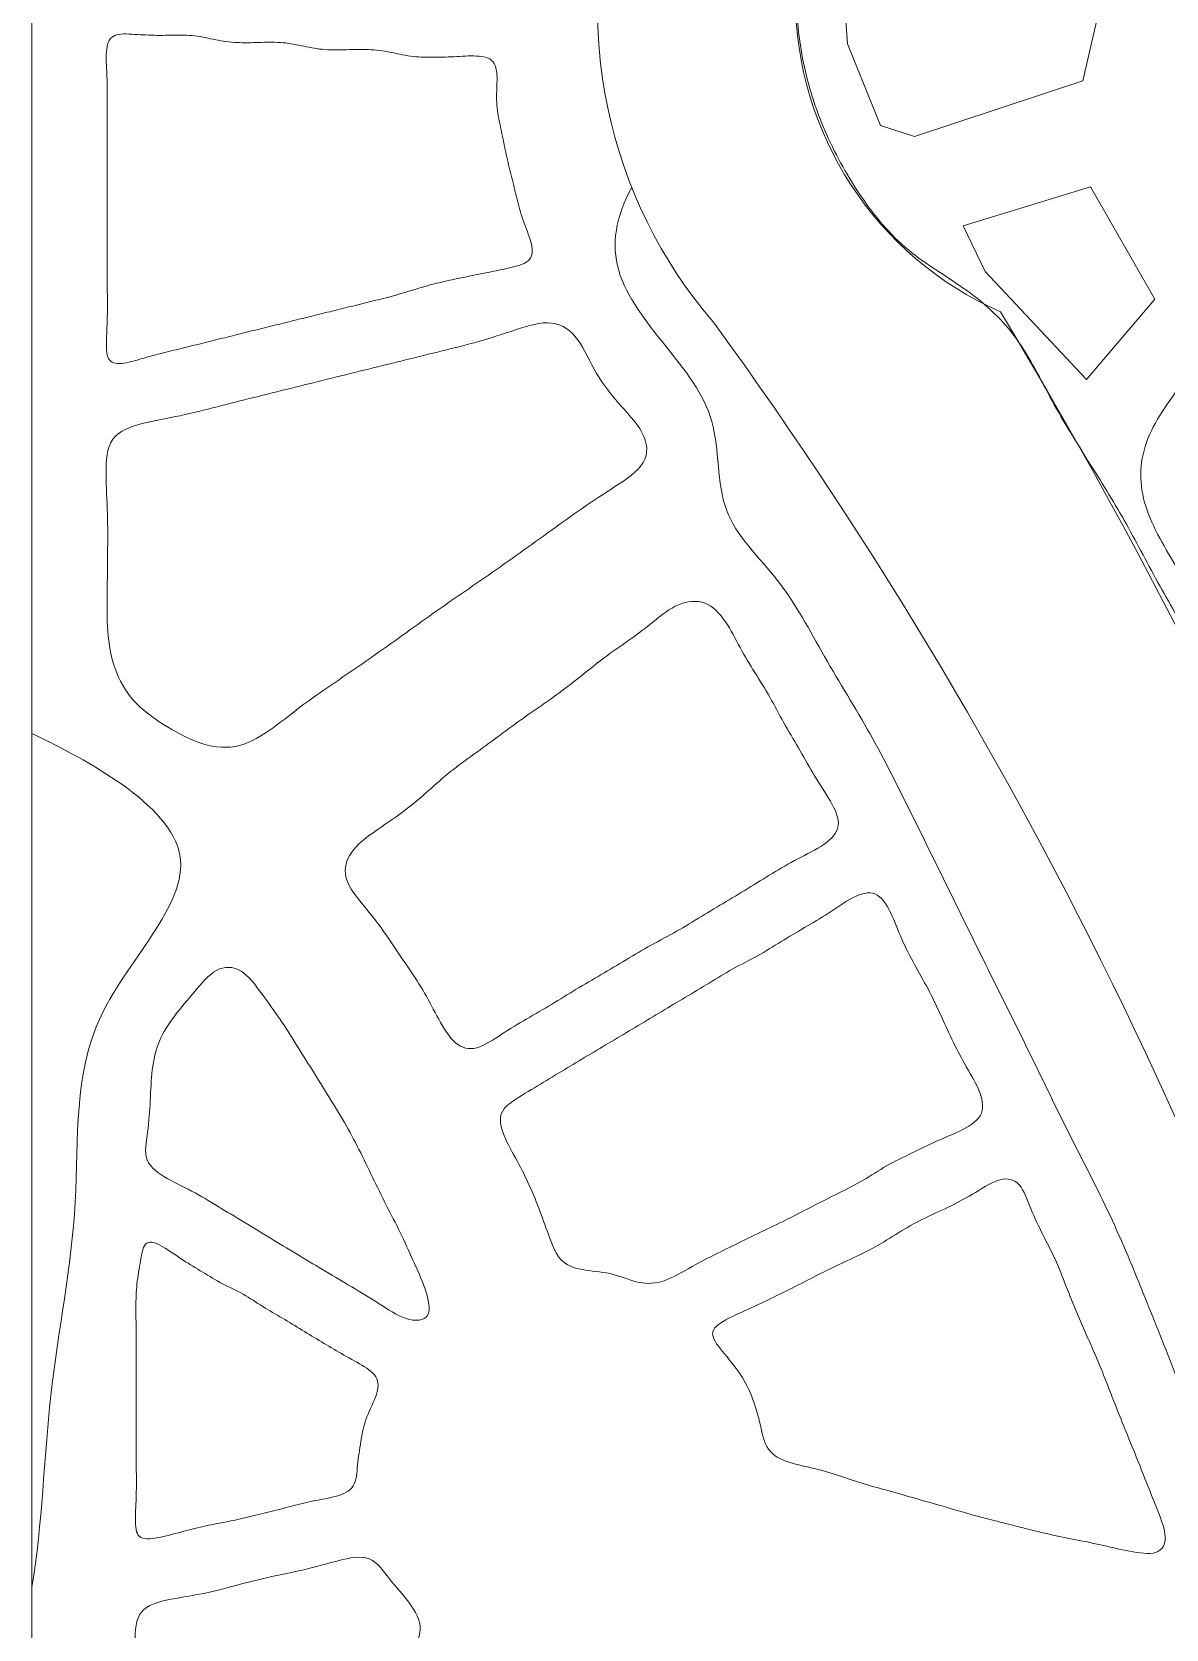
# Model space of a CAD drawing. Header units: inches. Extents: x 36 to 189, y -75 to 56.
# Drawn here: x 91.25 to 96.73, y -52.4 to -44.68 of the extents above; entities that cross this region are included whole.
import ezdxf

# ---------------------------------------------------------------- set-up
doc = ezdxf.new("R2010")
doc.units = ezdxf.units.IN
for name, color, linetype, lineweight in [('01_ORIGINAL_CAD', 7, 'CONTINUOUS', 20), ('02_APPROVED_PDF_OUTLINES', 7, 'CONTINUOUS', 15), ('04_APPROVED_PERIMETER', 7, 'CONTINUOUS', 15), ('10_EXTENSION_MASSES', 7, 'CONTINUOUS', 15), ('15_NEIGHBOURHOOD_CIRCULATION', 7, 'CONTINUOUS', 13)]:
    doc.layers.add(name, color=color, linetype=linetype, lineweight=lineweight)

# ---------------------------------------------------------------- blocks, each defined once
blk = doc.blocks.new('OPTION_08_GEOMETRIC_SHELL')
at = {"layer": '01_ORIGINAL_CAD'}
blk.add_line((36.2477, 17.9065), (36.2477, 55.9005), dxfattribs=at)
blk.add_lwpolyline([(44.2832, 37.0838, 0.090917), (40.9305, 45.9685, -0.652582), (40.9305, 49.0108, -0.158741), (45.0035, 48.4251, -0.098355), (47.824, 46.2028), (47.7547, 46.078)], format="xyb", dxfattribs=at)
for centre, radius, start, end in [((41.3118, 47.4341), 2.3302, 105.21607, 220.77153), ((22.064, 33.1953), 21.6191, 354.05829, 36.03187)]:
    blk.add_arc(centre, radius, start, end, dxfattribs=at)
at = {"layer": '02_APPROVED_PDF_OUTLINES'}
for points in [[(42.1156, 48.8275), (42.5279, 48.7742), (42.5463, 48.4821), (42.0754, 48.3181), (41.7021, 48.0207), (41.4607, 47.6668), (41.3279, 47.0855), (40.5143, 46.8165), (40.3496, 46.87), (40.1896, 47.2637), (40.1623, 47.6539), (40.5326, 48.3521), (41.3461, 48.7196)], [(41.3642, 46.5724), (41.675, 46.0301), (41.3457, 45.6425), (40.8553, 46.1637), (40.7487, 46.3841)]]:
    blk.add_lwpolyline(points, close=True, dxfattribs=at)
at = {"layer": '04_APPROVED_PERIMETER'}
blk.add_open_spline([(41.877, 49.0605), (41.9913, 49.0699), (42.1062, 49.0711), (42.2212, 49.0716), (42.3363, 49.0721), (42.4515, 49.0719), (42.5664, 49.0681), (42.6814, 49.0644), (42.7961, 49.0569), (42.9102, 49.0444), (43.0244, 49.0319), (43.138, 49.0142), (43.2513, 48.9937), (43.3645, 48.9732), (43.4774, 48.95), (43.589, 48.9226), (43.7006, 48.8951), (43.8108, 48.8635), (43.9194, 48.8261), (44.0279, 48.7887), (44.1347, 48.7456), (44.2421, 48.7043), (44.3496, 48.663), (44.4578, 48.6235), (44.565, 48.5816), (44.6723, 48.5397), (44.7786, 48.4955), (44.8814, 48.446), (44.9841, 48.3965), (45.0832, 48.3418), (45.186, 48.2855), (45.2888, 48.2291), (45.3952, 48.1713), (45.493, 48.1098), (45.5907, 48.0483), (45.6798, 47.9832), (45.7112, 47.8947), (45.7426, 47.8062), (45.7163, 47.6943), (45.6793, 47.5833), (45.6423, 47.4723), (45.5947, 47.3623), (45.5453, 47.2566), (45.496, 47.151), (45.445, 47.0497), (45.3963, 46.9463), (45.3477, 46.843), (45.3014, 46.7375), (45.2586, 46.6306), (45.2159, 46.5237), (45.1768, 46.4154), (45.1402, 46.3063), (45.1036, 46.1973), (45.0694, 46.0877), (45.038, 45.9773), (45.0065, 45.8669), (44.9778, 45.7559), (44.9501, 45.6431), (44.9224, 45.5303), (44.8957, 45.4159), (44.8621, 45.3082), (44.8286, 45.2005), (44.7882, 45.0995), (44.7521, 44.9988), (44.716, 44.8981), (44.6841, 44.7978), (44.6631, 44.6896), (44.6422, 44.5813), (44.6321, 44.4651), (44.6149, 44.3499), (44.5977, 44.2346), (44.5735, 44.1202), (44.5452, 44.0015), (44.5169, 43.8829), (44.4846, 43.7599), (44.4208, 43.7022), (44.357, 43.6444), (44.2617, 43.6518), (44.1626, 43.694), (44.0635, 43.7362), (43.9605, 43.8131), (43.8877, 43.9034), (43.815, 43.9936), (43.7724, 44.0972), (43.7296, 44.203), (43.6868, 44.3088), (43.6437, 44.4169), (43.5987, 44.5233), (43.5537, 44.6298), (43.5069, 44.7346), (43.4599, 44.8384), (43.4129, 44.9421), (43.3659, 45.0448), (43.3233, 45.1564), (43.2806, 45.268), (43.2425, 45.3885), (43.193, 45.4856), (43.1435, 45.5828), (43.0827, 45.6567), (42.9921, 45.6802), (42.9014, 45.7036), (42.781, 45.6766), (42.6624, 45.6805), (42.5438, 45.6844), (42.4271, 45.7192), (42.3211, 45.762), (42.2151, 45.8047), (42.1197, 45.8554), (42.0371, 45.8354), (41.9546, 45.8154), (41.8848, 45.7246), (41.814, 45.6303), (41.7431, 45.536), (41.6711, 45.4382), (41.6353, 45.3372), (41.5994, 45.2361), (41.5996, 45.1318), (41.6319, 45.0289), (41.6642, 44.9261), (41.7286, 44.8247), (41.7859, 44.7241), (41.8432, 44.6235), (41.8934, 44.5238), (41.9521, 44.4221), (42.0108, 44.3205), (42.0779, 44.2168), (42.1253, 44.1128), (42.1727, 44.0088), (42.2003, 43.9045), (42.1768, 43.8863), (42.1534, 43.8681), (42.0788, 43.936), (42.0173, 44.0315), (41.9558, 44.1271), (41.9075, 44.2502), (41.8546, 44.3596), (41.8017, 44.4689), (41.7443, 44.5643), (41.6895, 44.6632), (41.6348, 44.7621), (41.5827, 44.8644), (41.5278, 44.9614), (41.4729, 45.0584), (41.4151, 45.1502), (41.3557, 45.2447), (41.2963, 45.3393), (41.2352, 45.4368), (41.1794, 45.5387), (41.1235, 45.6407), (41.0728, 45.7471), (41.0068, 45.8382), (40.9407, 45.9293), (40.8591, 46.0051), (40.7672, 46.0717), (40.6752, 46.1382), (40.5727, 46.1954), (40.4846, 46.2683), (40.3966, 46.3413), (40.3228, 46.43), (40.2578, 46.5247), (40.1927, 46.6193), (40.1363, 46.72), (40.0898, 46.8251), (40.0432, 46.9302), (40.0065, 47.0398), (39.9818, 47.1515), (39.9572, 47.2632), (39.9446, 47.3771), (39.9451, 47.4919), (39.9456, 47.6068), (39.9592, 47.7227), (39.9847, 47.8347), (40.0102, 47.9468), (40.0477, 48.0551), (40.1036, 48.1539), (40.1595, 48.2527), (40.2337, 48.342), (40.3157, 48.423), (40.3977, 48.5041), (40.4873, 48.5769), (40.5813, 48.643), (40.6752, 48.7092), (40.7735, 48.7686), (40.8769, 48.8175), (40.9804, 48.8664), (41.089, 48.9047), (41.1996, 48.9359), (41.3102, 48.9672), (41.4228, 48.9914), (41.5359, 49.0124), (41.6491, 49.0333), (41.7627, 49.051), (41.877, 49.0605)], degree=3, knots=[0, 0, 0, 0, 0.015625, 0.015625, 0.015625, 0.03125, 0.03125, 0.03125, 0.046875, 0.046875, 0.046875, 0.0625, 0.0625, 0.0625, 0.078125, 0.078125, 0.078125, 0.09375, 0.09375, 0.09375, 0.109375, 0.109375, 0.109375, 0.125, 0.125, 0.125, 0.140625, 0.140625, 0.140625, 0.15625, 0.15625, 0.15625, 0.171875, 0.171875, 0.171875, 0.1875, 0.1875, 0.1875, 0.203125, 0.203125, 0.203125, 0.21875, 0.21875, 0.21875, 0.234375, 0.234375, 0.234375, 0.25, 0.25, 0.25, 0.265625, 0.265625, 0.265625, 0.28125, 0.28125, 0.28125, 0.296875, 0.296875, 0.296875, 0.3125, 0.3125, 0.3125, 0.328125, 0.328125, 0.328125, 0.34375, 0.34375, 0.34375, 0.359375, 0.359375, 0.359375, 0.375, 0.375, 0.375, 0.390625, 0.390625, 0.390625, 0.40625, 0.40625, 0.40625, 0.421875, 0.421875, 0.421875, 0.4375, 0.4375, 0.4375, 0.453125, 0.453125, 0.453125, 0.46875, 0.46875, 0.46875, 0.484375, 0.484375, 0.484375, 0.5, 0.5, 0.5, 0.515625, 0.515625, 0.515625, 0.53125, 0.53125, 0.53125, 0.546875, 0.546875, 0.546875, 0.5625, 0.5625, 0.5625, 0.578125, 0.578125, 0.578125, 0.59375, 0.59375, 0.59375, 0.609375, 0.609375, 0.609375, 0.625, 0.625, 0.625, 0.640625, 0.640625, 0.640625, 0.65625, 0.65625, 0.65625, 0.671875, 0.671875, 0.671875, 0.6875, 0.6875, 0.6875, 0.703125, 0.703125, 0.703125, 0.71875, 0.71875, 0.71875, 0.734375, 0.734375, 0.734375, 0.75, 0.75, 0.75, 0.765625, 0.765625, 0.765625, 0.78125, 0.78125, 0.78125, 0.796875, 0.796875, 0.796875, 0.8125, 0.8125, 0.8125, 0.828125, 0.828125, 0.828125, 0.84375, 0.84375, 0.84375, 0.859375, 0.859375, 0.859375, 0.875, 0.875, 0.875, 0.890625, 0.890625, 0.890625, 0.90625, 0.90625, 0.90625, 0.921875, 0.921875, 0.921875, 0.9375, 0.9375, 0.9375, 0.953125, 0.953125, 0.953125, 0.96875, 0.96875, 0.96875, 0.984375, 0.984375, 0.984375, 1, 1, 1, 1], dxfattribs=at)
at = {"layer": '10_EXTENSION_MASSES'}
for points, knots in [([(36.6398, 47.3005), (36.6608, 47.3139), (36.6944, 47.3129), (36.7299, 47.311), (36.7653, 47.3091), (36.8026, 47.3063), (36.8387, 47.3055), (36.8749, 47.3047), (36.9099, 47.3059), (36.9448, 47.3063), (36.9797, 47.3066), (37.0144, 47.306), (37.0483, 47.3012), (37.0821, 47.2965), (37.1151, 47.2876), (37.1487, 47.2813), (37.1822, 47.275), (37.2164, 47.2712), (37.2512, 47.27), (37.286, 47.2689), (37.3214, 47.2703), (37.3568, 47.2714), (37.3921, 47.2724), (37.4273, 47.2731), (37.4616, 47.2698), (37.4959, 47.2666), (37.5293, 47.2595), (37.5627, 47.2527), (37.5961, 47.2459), (37.6296, 47.2394), (37.664, 47.2366), (37.6984, 47.2338), (37.7337, 47.2347), (37.769, 47.2358), (37.8044, 47.2369), (37.8398, 47.2383), (37.8745, 47.2368), (37.9092, 47.2353), (37.9433, 47.2309), (37.9768, 47.2245), (38.0103, 47.2181), (38.0434, 47.2096), (38.0773, 47.205), (38.1111, 47.2004), (38.1458, 47.1996), (38.1808, 47.1996), (38.2158, 47.1996), (38.251, 47.2004), (38.2876, 47.2022), (38.3243, 47.2041), (38.3622, 47.207), (38.3963, 47.2053), (38.4303, 47.2035), (38.4603, 47.1972), (38.4768, 47.1775), (38.4933, 47.1578), (38.4961, 47.1248), (38.496, 47.0895), (38.4959, 47.0541), (38.4928, 47.0164), (38.4945, 46.9809), (38.4963, 46.9454), (38.5028, 46.912), (38.5095, 46.8787), (38.5162, 46.8454), (38.5232, 46.812), (38.5302, 46.7787), (38.5372, 46.7454), (38.5444, 46.7121), (38.5522, 46.679), (38.56, 46.6459), (38.5685, 46.613), (38.5766, 46.5801), (38.5847, 46.5472), (38.5923, 46.5144), (38.6012, 46.4814), (38.6101, 46.4485), (38.6204, 46.4156), (38.6329, 46.3819), (38.6454, 46.3482), (38.66, 46.3138), (38.6648, 46.2844), (38.6696, 46.255), (38.6645, 46.2306), (38.645, 46.2142), (38.6254, 46.1978), (38.5915, 46.1893), (38.557, 46.1815), (38.5225, 46.1738), (38.4875, 46.1667), (38.4536, 46.1599), (38.4196, 46.1531), (38.3868, 46.1466), (38.3537, 46.1398), (38.3206, 46.1331), (38.2872, 46.1261), (38.2539, 46.1186), (38.2206, 46.1111), (38.1873, 46.1031), (38.1544, 46.0938), (38.1216, 46.0846), (38.0893, 46.0741), (38.0568, 46.0644), (38.0243, 46.0547), (37.9918, 46.0457), (37.959, 46.0371), (37.9263, 46.0286), (37.8933, 46.0205), (37.8603, 46.0124), (37.8273, 46.0043), (37.7943, 45.9961), (37.7613, 45.988), (37.7283, 45.9798), (37.6953, 45.9717), (37.6623, 45.9635), (37.6293, 45.9554), (37.5963, 45.9472), (37.5633, 45.939), (37.5303, 45.9309), (37.4973, 45.9227), (37.4643, 45.9146), (37.4313, 45.9065), (37.3983, 45.8984), (37.3653, 45.8902), (37.3323, 45.8821), (37.2993, 45.8739), (37.2663, 45.8656), (37.2334, 45.8574), (37.2004, 45.8491), (37.1674, 45.8409), (37.1344, 45.8326), (37.1014, 45.8244), (37.0684, 45.8162), (37.0354, 45.8081), (37.0024, 45.7999), (36.9696, 45.792), (36.9368, 45.784), (36.9042, 45.7762), (36.8711, 45.7677), (36.8379, 45.7591), (36.8041, 45.75), (36.7691, 45.7399), (36.7341, 45.7298), (36.6979, 45.7189), (36.6702, 45.7185), (36.6425, 45.718), (36.6233, 45.728), (36.6145, 45.7518), (36.6058, 45.7756), (36.6074, 45.8133), (36.6089, 45.8505), (36.6105, 45.8877), (36.6118, 45.9245), (36.6123, 45.9602), (36.6128, 45.9959), (36.6124, 46.0305), (36.6122, 46.0653), (36.612, 46.1001), (36.6119, 46.135), (36.6118, 46.1701), (36.6118, 46.2051), (36.6118, 46.2402), (36.6118, 46.2753), (36.6118, 46.3104), (36.6118, 46.3454), (36.6118, 46.3805), (36.6118, 46.4155), (36.6117, 46.4506), (36.6117, 46.4856), (36.6117, 46.5207), (36.6117, 46.5557), (36.6116, 46.5908), (36.6116, 46.6258), (36.6116, 46.6609), (36.6116, 46.6959), (36.6116, 46.731), (36.6115, 46.7661), (36.6115, 46.8012), (36.6114, 46.8362), (36.6114, 46.8713), (36.6115, 46.9062), (36.6116, 46.9411), (36.6119, 46.9759), (36.6119, 47.0108), (36.6119, 47.0458), (36.6116, 47.081), (36.6099, 47.1178), (36.6082, 47.1547), (36.6051, 47.1932), (36.6078, 47.2263), (36.6104, 47.2594), (36.6188, 47.2871), (36.6398, 47.3005)], [0, 0, 0, 0, 0.015625, 0.015625, 0.015625, 0.03125, 0.03125, 0.03125, 0.046875, 0.046875, 0.046875, 0.0625, 0.0625, 0.0625, 0.078125, 0.078125, 0.078125, 0.09375, 0.09375, 0.09375, 0.109375, 0.109375, 0.109375, 0.125, 0.125, 0.125, 0.140625, 0.140625, 0.140625, 0.15625, 0.15625, 0.15625, 0.171875, 0.171875, 0.171875, 0.1875, 0.1875, 0.1875, 0.203125, 0.203125, 0.203125, 0.21875, 0.21875, 0.21875, 0.234375, 0.234375, 0.234375, 0.25, 0.25, 0.25, 0.265625, 0.265625, 0.265625, 0.28125, 0.28125, 0.28125, 0.296875, 0.296875, 0.296875, 0.3125, 0.3125, 0.3125, 0.328125, 0.328125, 0.328125, 0.34375, 0.34375, 0.34375, 0.359375, 0.359375, 0.359375, 0.375, 0.375, 0.375, 0.390625, 0.390625, 0.390625, 0.40625, 0.40625, 0.40625, 0.421875, 0.421875, 0.421875, 0.4375, 0.4375, 0.4375, 0.453125, 0.453125, 0.453125, 0.46875, 0.46875, 0.46875, 0.484375, 0.484375, 0.484375, 0.5, 0.5, 0.5, 0.515625, 0.515625, 0.515625, 0.53125, 0.53125, 0.53125, 0.546875, 0.546875, 0.546875, 0.5625, 0.5625, 0.5625, 0.578125, 0.578125, 0.578125, 0.59375, 0.59375, 0.59375, 0.609375, 0.609375, 0.609375, 0.625, 0.625, 0.625, 0.640625, 0.640625, 0.640625, 0.65625, 0.65625, 0.65625, 0.671875, 0.671875, 0.671875, 0.6875, 0.6875, 0.6875, 0.703125, 0.703125, 0.703125, 0.71875, 0.71875, 0.71875, 0.734375, 0.734375, 0.734375, 0.75, 0.75, 0.75, 0.765625, 0.765625, 0.765625, 0.78125, 0.78125, 0.78125, 0.796875, 0.796875, 0.796875, 0.8125, 0.8125, 0.8125, 0.828125, 0.828125, 0.828125, 0.84375, 0.84375, 0.84375, 0.859375, 0.859375, 0.859375, 0.875, 0.875, 0.875, 0.890625, 0.890625, 0.890625, 0.90625, 0.90625, 0.90625, 0.921875, 0.921875, 0.921875, 0.9375, 0.9375, 0.9375, 0.953125, 0.953125, 0.953125, 0.96875, 0.96875, 0.96875, 0.984375, 0.984375, 0.984375, 1, 1, 1, 1]), ([(36.6381, 45.3528), (36.6671, 45.3934), (36.7214, 45.4133), (36.7805, 45.4285), (36.8396, 45.4437), (36.9035, 45.4542), (36.9647, 45.4671), (37.0259, 45.48), (37.0843, 45.4954), (37.143, 45.5104), (37.2017, 45.5255), (37.2608, 45.5403), (37.32, 45.555), (37.3791, 45.5697), (37.4384, 45.5843), (37.4977, 45.599), (37.5569, 45.6136), (37.6161, 45.6283), (37.6753, 45.643), (37.7345, 45.6577), (37.7937, 45.6723), (37.8529, 45.687), (37.9121, 45.7017), (37.9713, 45.7164), (38.0306, 45.731), (38.0898, 45.7456), (38.1491, 45.7602), (38.2082, 45.7747), (38.2672, 45.7891), (38.326, 45.8035), (38.3848, 45.8198), (38.4436, 45.8361), (38.5023, 45.8543), (38.563, 45.8743), (38.6238, 45.8944), (38.6864, 45.9161), (38.7398, 45.916), (38.7933, 45.9158), (38.8375, 45.8937), (38.8726, 45.8519), (38.9078, 45.81), (38.9339, 45.7484), (38.9654, 45.6922), (38.9969, 45.6361), (39.0339, 45.5854), (39.0771, 45.5353), (39.1202, 45.4853), (39.1697, 45.4358), (39.1967, 45.3856), (39.2238, 45.3355), (39.2284, 45.2848), (39.2027, 45.2408), (39.177, 45.1969), (39.1208, 45.1598), (39.0661, 45.1241), (39.0115, 45.0884), (38.9584, 45.0542), (38.9073, 45.0192), (38.8562, 44.9841), (38.8071, 44.9481), (38.7575, 44.9122), (38.7078, 44.8763), (38.6576, 44.8404), (38.6071, 44.8044), (38.5566, 44.7684), (38.5057, 44.7324), (38.4546, 44.6969), (38.4036, 44.6614), (38.3524, 44.6264), (38.3016, 44.5913), (38.2508, 44.5562), (38.2004, 44.521), (38.1503, 44.4853), (38.1001, 44.4496), (38.0502, 44.4134), (37.9997, 44.3773), (37.9492, 44.3413), (37.8981, 44.3053), (37.847, 44.27), (37.796, 44.2346), (37.7448, 44.1997), (37.6941, 44.1649), (37.6433, 44.1301), (37.5929, 44.0954), (37.5435, 44.058), (37.4941, 44.0206), (37.4456, 43.9805), (37.394, 43.945), (37.3424, 43.9095), (37.2877, 43.8785), (37.2297, 43.8682), (37.1716, 43.8578), (37.1103, 43.8679), (37.0516, 43.8887), (36.9928, 43.9095), (36.9366, 43.9409), (36.8833, 43.9751), (36.83, 44.0092), (36.7796, 44.0461), (36.7395, 44.0909), (36.6994, 44.1358), (36.6697, 44.1887), (36.6496, 44.2457), (36.6295, 44.3027), (36.619, 44.3639), (36.6143, 44.4261), (36.6096, 44.4883), (36.6107, 44.5515), (36.6115, 44.6146), (36.6123, 44.6778), (36.6129, 44.7408), (36.6135, 44.8034), (36.6141, 44.8661), (36.6146, 44.9283), (36.6127, 44.9926), (36.6107, 45.0569), (36.6062, 45.1233), (36.6058, 45.1871), (36.6054, 45.2509), (36.6091, 45.3122), (36.6381, 45.3528)], [0, 0, 0, 0, 0.025, 0.025, 0.025, 0.05, 0.05, 0.05, 0.075, 0.075, 0.075, 0.1, 0.1, 0.1, 0.125, 0.125, 0.125, 0.15, 0.15, 0.15, 0.175, 0.175, 0.175, 0.2, 0.2, 0.2, 0.225, 0.225, 0.225, 0.25, 0.25, 0.25, 0.275, 0.275, 0.275, 0.3, 0.3, 0.3, 0.325, 0.325, 0.325, 0.35, 0.35, 0.35, 0.375, 0.375, 0.375, 0.4, 0.4, 0.4, 0.425, 0.425, 0.425, 0.45, 0.45, 0.45, 0.475, 0.475, 0.475, 0.5, 0.5, 0.5, 0.525, 0.525, 0.525, 0.55, 0.55, 0.55, 0.575, 0.575, 0.575, 0.6, 0.6, 0.6, 0.625, 0.625, 0.625, 0.65, 0.65, 0.65, 0.675, 0.675, 0.675, 0.7, 0.7, 0.7, 0.725, 0.725, 0.725, 0.75, 0.75, 0.75, 0.775, 0.775, 0.775, 0.8, 0.8, 0.8, 0.825, 0.825, 0.825, 0.85, 0.85, 0.85, 0.875, 0.875, 0.875, 0.9, 0.9, 0.9, 0.925, 0.925, 0.925, 0.95, 0.95, 0.95, 0.975, 0.975, 0.975, 1, 1, 1, 1]), ([(37.7627, 43.2531), (37.7582, 43.2936), (37.775, 43.3355), (37.8035, 43.3708), (37.8319, 43.406), (37.8719, 43.4346), (37.9113, 43.4618), (37.9507, 43.489), (37.9896, 43.5148), (38.0272, 43.5424), (38.0649, 43.57), (38.1014, 43.5994), (38.1371, 43.6304), (38.1729, 43.6614), (38.2079, 43.6941), (38.2441, 43.7244), (38.2804, 43.7547), (38.3179, 43.7826), (38.3556, 43.8101), (38.3933, 43.8375), (38.4311, 43.8645), (38.4686, 43.8921), (38.5061, 43.9197), (38.5432, 43.9479), (38.5809, 43.9752), (38.6186, 44.0024), (38.6569, 44.0288), (38.6951, 44.0553), (38.7333, 44.0819), (38.7715, 44.1086), (38.8089, 44.1364), (38.8464, 44.1642), (38.8832, 44.193), (38.9196, 44.2222), (38.956, 44.2515), (38.9921, 44.2812), (39.0294, 44.3087), (39.0668, 44.3362), (39.1055, 44.3614), (39.1432, 44.3884), (39.1809, 44.4153), (39.2176, 44.444), (39.2551, 44.4739), (39.2926, 44.5038), (39.331, 44.5349), (39.3731, 44.5529), (39.4152, 44.571), (39.461, 44.5759), (39.5005, 44.5608), (39.54, 44.5457), (39.5732, 44.5106), (39.6003, 44.4712), (39.6274, 44.4319), (39.6483, 44.3883), (39.6708, 44.3467), (39.6934, 44.305), (39.7175, 44.2654), (39.7422, 44.2258), (39.7668, 44.1863), (39.7919, 44.147), (39.815, 44.1062), (39.8381, 44.0655), (39.8593, 44.0235), (39.8821, 43.9827), (39.905, 43.9419), (39.9295, 43.9024), (39.9526, 43.8624), (39.9758, 43.8225), (39.9975, 43.782), (40.022, 43.7415), (40.0465, 43.701), (40.0736, 43.6604), (40.0984, 43.6189), (40.1233, 43.5774), (40.1459, 43.535), (40.1459, 43.4984), (40.1459, 43.4618), (40.1233, 43.431), (40.089, 43.4046), (40.0548, 43.3781), (40.0089, 43.3561), (39.9656, 43.3334), (39.9224, 43.3108), (39.8817, 43.2876), (39.8417, 43.2636), (39.8018, 43.2397), (39.7625, 43.2149), (39.7229, 43.1906), (39.6833, 43.1663), (39.6434, 43.1424), (39.6035, 43.1186), (39.5636, 43.0948), (39.5237, 43.0709), (39.4841, 43.0467), (39.4444, 43.0224), (39.4049, 42.9979), (39.3642, 42.9748), (39.3235, 42.9518), (39.2817, 42.9304), (39.2408, 42.9076), (39.1999, 42.8848), (39.16, 42.8607), (39.1199, 42.8369), (39.0799, 42.8131), (39.0398, 42.7896), (38.9995, 42.766), (38.9592, 42.7424), (38.9187, 42.7187), (38.8787, 42.6944), (38.8387, 42.6702), (38.7992, 42.6454), (38.7595, 42.6216), (38.7198, 42.5979), (38.68, 42.575), (38.6396, 42.5514), (38.5993, 42.5278), (38.5585, 42.5035), (38.5177, 42.4771), (38.4768, 42.4507), (38.4358, 42.4223), (38.3982, 42.4121), (38.3605, 42.4019), (38.3263, 42.4098), (38.2956, 42.436), (38.265, 42.4622), (38.2381, 42.5067), (38.214, 42.5502), (38.19, 42.5937), (38.169, 42.6363), (38.1457, 42.6766), (38.1224, 42.7168), (38.0968, 42.7547), (38.0708, 42.7931), (38.0448, 42.8314), (38.0184, 42.8702), (37.9922, 42.909), (37.966, 42.9479), (37.94, 42.9867), (37.9112, 43.0243), (37.8823, 43.0619), (37.8506, 43.0982), (37.8219, 43.1359), (37.7931, 43.1735), (37.7672, 43.2126), (37.7627, 43.2531)], [0, 0, 0, 0, 0.020833, 0.020833, 0.020833, 0.041667, 0.041667, 0.041667, 0.0625, 0.0625, 0.0625, 0.083333, 0.083333, 0.083333, 0.104167, 0.104167, 0.104167, 0.125, 0.125, 0.125, 0.145833, 0.145833, 0.145833, 0.166667, 0.166667, 0.166667, 0.1875, 0.1875, 0.1875, 0.208333, 0.208333, 0.208333, 0.229167, 0.229167, 0.229167, 0.25, 0.25, 0.25, 0.270833, 0.270833, 0.270833, 0.291667, 0.291667, 0.291667, 0.3125, 0.3125, 0.3125, 0.333333, 0.333333, 0.333333, 0.354167, 0.354167, 0.354167, 0.375, 0.375, 0.375, 0.395833, 0.395833, 0.395833, 0.416667, 0.416667, 0.416667, 0.4375, 0.4375, 0.4375, 0.458333, 0.458333, 0.458333, 0.479167, 0.479167, 0.479167, 0.5, 0.5, 0.5, 0.520833, 0.520833, 0.520833, 0.541667, 0.541667, 0.541667, 0.5625, 0.5625, 0.5625, 0.583333, 0.583333, 0.583333, 0.604167, 0.604167, 0.604167, 0.625, 0.625, 0.625, 0.645833, 0.645833, 0.645833, 0.666667, 0.666667, 0.666667, 0.6875, 0.6875, 0.6875, 0.708333, 0.708333, 0.708333, 0.729167, 0.729167, 0.729167, 0.75, 0.75, 0.75, 0.770833, 0.770833, 0.770833, 0.791667, 0.791667, 0.791667, 0.8125, 0.8125, 0.8125, 0.833333, 0.833333, 0.833333, 0.854167, 0.854167, 0.854167, 0.875, 0.875, 0.875, 0.895833, 0.895833, 0.895833, 0.916667, 0.916667, 0.916667, 0.9375, 0.9375, 0.9375, 0.958333, 0.958333, 0.958333, 0.979167, 0.979167, 0.979167, 1, 1, 1, 1]), ([(38.519, 42.098), (38.5323, 42.1286), (38.5666, 42.1511), (38.604, 42.1744), (38.6414, 42.1978), (38.6819, 42.222), (38.721, 42.2455), (38.7601, 42.269), (38.7978, 42.2918), (38.8356, 42.3146), (38.8734, 42.3374), (38.9113, 42.3601), (38.9493, 42.3829), (38.9874, 42.4056), (39.0256, 42.4283), (39.0638, 42.451), (39.102, 42.4737), (39.1402, 42.4963), (39.1783, 42.5192), (39.2164, 42.542), (39.2543, 42.5651), (39.2924, 42.5879), (39.3305, 42.6107), (39.3688, 42.6333), (39.4069, 42.656), (39.4451, 42.6786), (39.4832, 42.7014), (39.5211, 42.7246), (39.5591, 42.7477), (39.5969, 42.7712), (39.636, 42.7929), (39.6751, 42.8146), (39.7155, 42.8344), (39.7545, 42.8562), (39.7936, 42.8781), (39.8313, 42.9019), (39.8692, 42.925), (39.907, 42.948), (39.9451, 42.9704), (39.9831, 42.9928), (40.0211, 43.0151), (40.0591, 43.0375), (40.0977, 43.0628), (40.1362, 43.0882), (40.1754, 43.1166), (40.2142, 43.1365), (40.253, 43.1564), (40.2914, 43.1678), (40.3226, 43.1555), (40.3538, 43.1433), (40.3777, 43.1073), (40.3978, 43.0665), (40.4179, 43.0256), (40.4342, 42.9798), (40.4526, 42.9371), (40.4709, 42.8943), (40.4915, 42.8545), (40.5133, 42.8151), (40.5351, 42.7756), (40.5582, 42.7366), (40.5793, 42.6966), (40.6004, 42.6565), (40.6196, 42.6155), (40.6384, 42.5747), (40.6571, 42.534), (40.6755, 42.4934), (40.6948, 42.4532), (40.7141, 42.413), (40.7344, 42.3732), (40.7573, 42.3327), (40.7803, 42.2923), (40.806, 42.2512), (40.8235, 42.2103), (40.841, 42.1693), (40.8504, 42.1284), (40.8372, 42.0955), (40.8241, 42.0626), (40.7883, 42.0377), (40.748, 42.0167), (40.7077, 41.9957), (40.663, 41.9787), (40.6207, 41.9601), (40.5784, 41.9416), (40.5385, 41.9215), (40.4984, 41.9018), (40.4583, 41.8822), (40.418, 41.863), (40.3793, 41.841), (40.3407, 41.8189), (40.3037, 41.7941), (40.2653, 41.7717), (40.227, 41.7492), (40.1872, 41.7293), (40.147, 41.7092), (40.1068, 41.6891), (40.0662, 41.6689), (40.026, 41.6481), (39.9857, 41.6274), (39.9458, 41.6061), (39.9056, 41.586), (39.8654, 41.5659), (39.8249, 41.5471), (39.7846, 41.5278), (39.7443, 41.5085), (39.7043, 41.4887), (39.6643, 41.469), (39.6242, 41.4494), (39.5841, 41.43), (39.544, 41.4097), (39.504, 41.3894), (39.4639, 41.3683), (39.4238, 41.3457), (39.3837, 41.3231), (39.3436, 41.2991), (39.3035, 41.2857), (39.2635, 41.2723), (39.2235, 41.2694), (39.183, 41.2776), (39.1426, 41.2859), (39.1016, 41.3053), (39.0578, 41.3164), (39.014, 41.3274), (38.9674, 41.3301), (38.9238, 41.337), (38.8803, 41.3438), (38.8399, 41.3548), (38.8113, 41.3817), (38.7828, 41.4086), (38.7661, 41.4514), (38.7502, 41.4942), (38.7344, 41.5371), (38.7194, 41.58), (38.7037, 41.6215), (38.688, 41.663), (38.6717, 41.703), (38.6536, 41.7432), (38.6355, 41.7833), (38.6156, 41.8236), (38.5933, 41.8647), (38.5709, 41.9058), (38.5461, 41.9478), (38.5298, 41.9882), (38.5135, 42.0286), (38.5057, 42.0674), (38.519, 42.098)], [0, 0, 0, 0, 0.020833, 0.020833, 0.020833, 0.041667, 0.041667, 0.041667, 0.0625, 0.0625, 0.0625, 0.083333, 0.083333, 0.083333, 0.104167, 0.104167, 0.104167, 0.125, 0.125, 0.125, 0.145833, 0.145833, 0.145833, 0.166667, 0.166667, 0.166667, 0.1875, 0.1875, 0.1875, 0.208333, 0.208333, 0.208333, 0.229167, 0.229167, 0.229167, 0.25, 0.25, 0.25, 0.270833, 0.270833, 0.270833, 0.291667, 0.291667, 0.291667, 0.3125, 0.3125, 0.3125, 0.333333, 0.333333, 0.333333, 0.354167, 0.354167, 0.354167, 0.375, 0.375, 0.375, 0.395833, 0.395833, 0.395833, 0.416667, 0.416667, 0.416667, 0.4375, 0.4375, 0.4375, 0.458333, 0.458333, 0.458333, 0.479167, 0.479167, 0.479167, 0.5, 0.5, 0.5, 0.520833, 0.520833, 0.520833, 0.541667, 0.541667, 0.541667, 0.5625, 0.5625, 0.5625, 0.583333, 0.583333, 0.583333, 0.604167, 0.604167, 0.604167, 0.625, 0.625, 0.625, 0.645833, 0.645833, 0.645833, 0.666667, 0.666667, 0.666667, 0.6875, 0.6875, 0.6875, 0.708333, 0.708333, 0.708333, 0.729167, 0.729167, 0.729167, 0.75, 0.75, 0.75, 0.770833, 0.770833, 0.770833, 0.791667, 0.791667, 0.791667, 0.8125, 0.8125, 0.8125, 0.833333, 0.833333, 0.833333, 0.854167, 0.854167, 0.854167, 0.875, 0.875, 0.875, 0.895833, 0.895833, 0.895833, 0.916667, 0.916667, 0.916667, 0.9375, 0.9375, 0.9375, 0.958333, 0.958333, 0.958333, 0.979167, 0.979167, 0.979167, 1, 1, 1, 1]), ([(36.805, 41.8702), (36.7903, 41.9078), (36.8001, 41.9558), (36.8068, 42.0054), (36.8136, 42.055), (36.8172, 42.1062), (36.8198, 42.1565), (36.8223, 42.2069), (36.8238, 42.2562), (36.8296, 42.3046), (36.8355, 42.3529), (36.8457, 42.4002), (36.8638, 42.4437), (36.882, 42.4871), (36.9081, 42.5267), (36.9377, 42.5656), (36.9672, 42.6044), (37.0001, 42.6425), (37.0337, 42.6827), (37.0673, 42.723), (37.1015, 42.7653), (37.14, 42.7859), (37.1785, 42.8066), (37.2212, 42.8056), (37.2585, 42.7828), (37.2958, 42.76), (37.3277, 42.7154), (37.3583, 42.6733), (37.389, 42.6312), (37.4185, 42.5916), (37.446, 42.5513), (37.4735, 42.5109), (37.499, 42.4698), (37.525, 42.4283), (37.5509, 42.3869), (37.5773, 42.3452), (37.6034, 42.3033), (37.6296, 42.2614), (37.6555, 42.2193), (37.6815, 42.1775), (37.7075, 42.1357), (37.7337, 42.0942), (37.7583, 42.0515), (37.7829, 42.0087), (37.8061, 41.9649), (37.8286, 41.9204), (37.8511, 41.8759), (37.8729, 41.8308), (37.8946, 41.7858), (37.9163, 41.7407), (37.9378, 41.6957), (37.9604, 41.6513), (37.983, 41.6069), (38.0066, 41.5631), (38.028, 41.5192), (38.0495, 41.4754), (38.0687, 41.4315), (38.0894, 41.3859), (38.11, 41.3404), (38.1321, 41.2932), (38.1486, 41.2444), (38.1651, 41.1956), (38.1761, 41.1451), (38.1603, 41.1184), (38.1444, 41.0916), (38.1018, 41.0886), (38.0569, 41.1031), (38.0121, 41.1176), (37.9651, 41.1496), (37.921, 41.1779), (37.877, 41.2063), (37.8358, 41.231), (37.7942, 41.2558), (37.7526, 41.2805), (37.7106, 41.3054), (37.6684, 41.3305), (37.6263, 41.3556), (37.5841, 41.381), (37.542, 41.4063), (37.4999, 41.4316), (37.458, 41.4568), (37.416, 41.4824), (37.3741, 41.5081), (37.3322, 41.5342), (37.2898, 41.5597), (37.2475, 41.5851), (37.2047, 41.6099), (37.1629, 41.6353), (37.121, 41.6606), (37.0801, 41.6864), (37.0361, 41.7102), (36.992, 41.7341), (36.9449, 41.7559), (36.9018, 41.7805), (36.8587, 41.8051), (36.8196, 41.8325), (36.805, 41.8702)], [0, 0, 0, 0, 0.03125, 0.03125, 0.03125, 0.0625, 0.0625, 0.0625, 0.09375, 0.09375, 0.09375, 0.125, 0.125, 0.125, 0.15625, 0.15625, 0.15625, 0.1875, 0.1875, 0.1875, 0.21875, 0.21875, 0.21875, 0.25, 0.25, 0.25, 0.28125, 0.28125, 0.28125, 0.3125, 0.3125, 0.3125, 0.34375, 0.34375, 0.34375, 0.375, 0.375, 0.375, 0.40625, 0.40625, 0.40625, 0.4375, 0.4375, 0.4375, 0.46875, 0.46875, 0.46875, 0.5, 0.5, 0.5, 0.53125, 0.53125, 0.53125, 0.5625, 0.5625, 0.5625, 0.59375, 0.59375, 0.59375, 0.625, 0.625, 0.625, 0.65625, 0.65625, 0.65625, 0.6875, 0.6875, 0.6875, 0.71875, 0.71875, 0.71875, 0.75, 0.75, 0.75, 0.78125, 0.78125, 0.78125, 0.8125, 0.8125, 0.8125, 0.84375, 0.84375, 0.84375, 0.875, 0.875, 0.875, 0.90625, 0.90625, 0.90625, 0.9375, 0.9375, 0.9375, 0.96875, 0.96875, 0.96875, 1, 1, 1, 1]), ([(39.5386, 41.0373), (39.5434, 41.0638), (39.5771, 41.0843), (39.6165, 41.1044), (39.6558, 41.1246), (39.7009, 41.1442), (39.743, 41.1635), (39.7852, 41.1828), (39.8245, 41.2017), (39.8638, 41.2211), (39.9031, 41.2404), (39.9425, 41.2602), (39.9819, 41.2805), (40.0213, 41.3007), (40.0608, 41.3215), (40.1006, 41.341), (40.1404, 41.3605), (40.1806, 41.3788), (40.2206, 41.3976), (40.2605, 41.4165), (40.3001, 41.4358), (40.3384, 41.4577), (40.3767, 41.4796), (40.4136, 41.5039), (40.4516, 41.5269), (40.4895, 41.5498), (40.5286, 41.5714), (40.5683, 41.5907), (40.608, 41.61), (40.6485, 41.627), (40.6885, 41.6466), (40.7285, 41.6662), (40.7681, 41.6884), (40.809, 41.7131), (40.8499, 41.7377), (40.8921, 41.7648), (40.9289, 41.7743), (40.9658, 41.7837), (40.9972, 41.7755), (41.0206, 41.7488), (41.0439, 41.7221), (41.0593, 41.6769), (41.0768, 41.6336), (41.0942, 41.5903), (41.1139, 41.549), (41.1342, 41.509), (41.1545, 41.469), (41.1755, 41.4303), (41.1937, 41.3905), (41.2119, 41.3508), (41.2272, 41.3099), (41.243, 41.2692), (41.2588, 41.2285), (41.2751, 41.1879), (41.2919, 41.1474), (41.3088, 41.1069), (41.3263, 41.0665), (41.3443, 41.0263), (41.3622, 40.9861), (41.3807, 40.9461), (41.3977, 40.9057), (41.4147, 40.8653), (41.4303, 40.8246), (41.4462, 40.7838), (41.462, 40.7431), (41.478, 40.7023), (41.4942, 40.6618), (41.5104, 40.6212), (41.5266, 40.5809), (41.5431, 40.5404), (41.5595, 40.5), (41.5761, 40.4595), (41.5922, 40.4192), (41.6084, 40.3788), (41.6241, 40.3387), (41.6403, 40.2982), (41.6564, 40.2577), (41.673, 40.2168), (41.6901, 40.1734), (41.7073, 40.13), (41.725, 40.0841), (41.7261, 40.0473), (41.7273, 40.0106), (41.7118, 39.983), (41.6799, 39.9727), (41.6481, 39.9625), (41.5998, 39.9694), (41.5538, 39.9784), (41.5079, 39.9874), (41.4641, 39.9983), (41.4212, 40.0079), (41.3783, 40.0175), (41.3362, 40.0258), (41.2938, 40.0342), (41.2515, 40.0425), (41.2088, 40.0509), (41.1664, 40.0604), (41.124, 40.0699), (41.0818, 40.0805), (41.0395, 40.0913), (40.9973, 40.102), (40.9551, 40.1128), (40.913, 40.1234), (40.8709, 40.134), (40.8289, 40.1445), (40.7871, 40.1562), (40.7453, 40.1679), (40.7039, 40.1807), (40.6622, 40.1929), (40.6206, 40.205), (40.5787, 40.2165), (40.537, 40.2285), (40.4952, 40.2405), (40.4536, 40.253), (40.4118, 40.2646), (40.3699, 40.2762), (40.3278, 40.2869), (40.2861, 40.2993), (40.2445, 40.3117), (40.2033, 40.3258), (40.1621, 40.3394), (40.121, 40.353), (40.0798, 40.3661), (40.0364, 40.3766), (39.9931, 40.3871), (39.9477, 40.3951), (39.907, 40.4085), (39.8663, 40.422), (39.8303, 40.441), (39.8084, 40.4718), (39.7866, 40.5027), (39.7788, 40.5454), (39.769, 40.5882), (39.7591, 40.6311), (39.7471, 40.674), (39.7316, 40.7152), (39.7161, 40.7564), (39.6971, 40.7958), (39.6716, 40.834), (39.6461, 40.8721), (39.6141, 40.9091), (39.5861, 40.9437), (39.558, 40.9784), (39.5338, 41.0108), (39.5386, 41.0373)], [0, 0, 0, 0, 0.020833, 0.020833, 0.020833, 0.041667, 0.041667, 0.041667, 0.0625, 0.0625, 0.0625, 0.083333, 0.083333, 0.083333, 0.104167, 0.104167, 0.104167, 0.125, 0.125, 0.125, 0.145833, 0.145833, 0.145833, 0.166667, 0.166667, 0.166667, 0.1875, 0.1875, 0.1875, 0.208333, 0.208333, 0.208333, 0.229167, 0.229167, 0.229167, 0.25, 0.25, 0.25, 0.270833, 0.270833, 0.270833, 0.291667, 0.291667, 0.291667, 0.3125, 0.3125, 0.3125, 0.333333, 0.333333, 0.333333, 0.354167, 0.354167, 0.354167, 0.375, 0.375, 0.375, 0.395833, 0.395833, 0.395833, 0.416667, 0.416667, 0.416667, 0.4375, 0.4375, 0.4375, 0.458333, 0.458333, 0.458333, 0.479167, 0.479167, 0.479167, 0.5, 0.5, 0.5, 0.520833, 0.520833, 0.520833, 0.541667, 0.541667, 0.541667, 0.5625, 0.5625, 0.5625, 0.583333, 0.583333, 0.583333, 0.604167, 0.604167, 0.604167, 0.625, 0.625, 0.625, 0.645833, 0.645833, 0.645833, 0.666667, 0.666667, 0.666667, 0.6875, 0.6875, 0.6875, 0.708333, 0.708333, 0.708333, 0.729167, 0.729167, 0.729167, 0.75, 0.75, 0.75, 0.770833, 0.770833, 0.770833, 0.791667, 0.791667, 0.791667, 0.8125, 0.8125, 0.8125, 0.833333, 0.833333, 0.833333, 0.854167, 0.854167, 0.854167, 0.875, 0.875, 0.875, 0.895833, 0.895833, 0.895833, 0.916667, 0.916667, 0.916667, 0.9375, 0.9375, 0.9375, 0.958333, 0.958333, 0.958333, 0.979167, 0.979167, 0.979167, 1, 1, 1, 1]), ([(36.7681, 40.0492), (36.75, 40.064), (36.7477, 40.0966), (36.748, 40.1337), (36.7482, 40.1708), (36.7509, 40.2124), (36.752, 40.2517), (36.7531, 40.2911), (36.7526, 40.3283), (36.7523, 40.3657), (36.7519, 40.4031), (36.7518, 40.4407), (36.7518, 40.4784), (36.7518, 40.5161), (36.7518, 40.554), (36.7518, 40.5918), (36.7518, 40.6296), (36.7518, 40.6673), (36.7517, 40.705), (36.7517, 40.7428), (36.7517, 40.7805), (36.7517, 40.8183), (36.7516, 40.856), (36.7516, 40.8938), (36.7517, 40.9315), (36.7517, 40.9693), (36.7518, 41.0071), (36.7515, 41.0449), (36.7511, 41.0828), (36.7503, 41.1207), (36.7504, 41.158), (36.7505, 41.1954), (36.7515, 41.2322), (36.7555, 41.27), (36.7596, 41.3079), (36.7668, 41.3468), (36.7732, 41.3839), (36.7796, 41.421), (36.7852, 41.4563), (36.8025, 41.4681), (36.8199, 41.4799), (36.849, 41.4682), (36.8804, 41.45), (36.9118, 41.4318), (36.9455, 41.4072), (36.978, 41.3858), (37.0105, 41.3644), (37.0419, 41.3462), (37.0733, 41.3273), (37.1047, 41.3084), (37.1361, 41.2889), (37.1691, 41.2715), (37.2021, 41.2541), (37.2366, 41.2388), (37.269, 41.2205), (37.3014, 41.2021), (37.3317, 41.1808), (37.3631, 41.1612), (37.3944, 41.1416), (37.4268, 41.1238), (37.4586, 41.105), (37.4905, 41.0861), (37.5217, 41.0662), (37.5533, 41.047), (37.5848, 41.0278), (37.6166, 41.0092), (37.6481, 40.9904), (37.6796, 40.9715), (37.7108, 40.9524), (37.7437, 40.9337), (37.7765, 40.9149), (37.811, 40.8966), (37.8428, 40.8775), (37.8747, 40.8584), (37.9037, 40.8385), (37.915, 40.8122), (37.9262, 40.7859), (37.9195, 40.7532), (37.9067, 40.7193), (37.8938, 40.6854), (37.8747, 40.6503), (37.8622, 40.615), (37.8496, 40.5796), (37.8436, 40.5439), (37.8376, 40.5074), (37.8317, 40.4709), (37.8258, 40.4336), (37.822, 40.3958), (37.8183, 40.3581), (37.8166, 40.3199), (37.8005, 40.294), (37.7845, 40.268), (37.754, 40.2544), (37.7194, 40.2446), (37.6848, 40.2348), (37.6461, 40.2289), (37.6092, 40.2214), (37.5723, 40.2139), (37.5372, 40.2048), (37.502, 40.1958), (37.4668, 40.1868), (37.4315, 40.1779), (37.3961, 40.1688), (37.3607, 40.1598), (37.3253, 40.1507), (37.2897, 40.1424), (37.2541, 40.134), (37.2183, 40.1265), (37.1824, 40.1195), (37.1465, 40.1126), (37.1105, 40.1061), (37.0751, 40.0982), (37.0398, 40.0904), (37.005, 40.0811), (36.9683, 40.0713), (36.9315, 40.0615), (36.8927, 40.0511), (36.8564, 40.0444), (36.82, 40.0376), (36.7862, 40.0345), (36.7681, 40.0492)], [0, 0, 0, 0, 0.025, 0.025, 0.025, 0.05, 0.05, 0.05, 0.075, 0.075, 0.075, 0.1, 0.1, 0.1, 0.125, 0.125, 0.125, 0.15, 0.15, 0.15, 0.175, 0.175, 0.175, 0.2, 0.2, 0.2, 0.225, 0.225, 0.225, 0.25, 0.25, 0.25, 0.275, 0.275, 0.275, 0.3, 0.3, 0.3, 0.325, 0.325, 0.325, 0.35, 0.35, 0.35, 0.375, 0.375, 0.375, 0.4, 0.4, 0.4, 0.425, 0.425, 0.425, 0.45, 0.45, 0.45, 0.475, 0.475, 0.475, 0.5, 0.5, 0.5, 0.525, 0.525, 0.525, 0.55, 0.55, 0.55, 0.575, 0.575, 0.575, 0.6, 0.6, 0.6, 0.625, 0.625, 0.625, 0.65, 0.65, 0.65, 0.675, 0.675, 0.675, 0.7, 0.7, 0.7, 0.725, 0.725, 0.725, 0.75, 0.75, 0.75, 0.775, 0.775, 0.775, 0.8, 0.8, 0.8, 0.825, 0.825, 0.825, 0.85, 0.85, 0.85, 0.875, 0.875, 0.875, 0.9, 0.9, 0.9, 0.925, 0.925, 0.925, 0.95, 0.95, 0.95, 0.975, 0.975, 0.975, 1, 1, 1, 1]), ([(36.777, 39.6843), (36.8044, 39.7187), (36.856, 39.7332), (36.9108, 39.7445), (36.9657, 39.7557), (37.0237, 39.7637), (37.0791, 39.7749), (37.1346, 39.7862), (37.1873, 39.8009), (37.2405, 39.8151), (37.2937, 39.8293), (37.3474, 39.8431), (37.4012, 39.8549), (37.455, 39.8666), (37.5088, 39.8762), (37.5635, 39.8893), (37.6183, 39.9024), (37.6741, 39.9189), (37.7288, 39.9327), (37.7835, 39.9466), (37.8371, 39.9578), (37.8784, 39.9411), (37.9197, 39.9244), (37.9486, 39.8797), (37.985, 39.8343), (38.0213, 39.7889), (38.065, 39.7427), (38.0927, 39.6988), (38.1204, 39.6549), (38.132, 39.6134), (38.1196, 39.568), (38.1073, 39.5227), (38.0711, 39.4735), (38.0381, 39.4249), (38.0052, 39.3762), (37.9756, 39.3282), (37.9469, 39.2802), (37.9181, 39.2323), (37.8901, 39.1845), (37.8617, 39.1366), (37.8332, 39.0887), (37.8044, 39.0407), (37.7751, 38.993), (37.7458, 38.9453), (37.7161, 38.8978), (37.6869, 38.8498), (37.6576, 38.8018), (37.6288, 38.7534), (37.601, 38.7046), (37.5732, 38.6557), (37.5465, 38.6065), (37.5187, 38.5579), (37.4909, 38.5094), (37.4621, 38.4615), (37.4334, 38.4141), (37.4047, 38.3667), (37.3761, 38.3196), (37.3481, 38.2696), (37.3201, 38.2196), (37.2928, 38.1665), (37.2598, 38.1205), (37.2268, 38.0745), (37.1882, 38.0355), (37.1436, 38.0285), (37.099, 38.0216), (37.0483, 38.0467), (37.001, 38.0804), (36.9537, 38.1142), (36.9096, 38.1565), (36.8723, 38.201), (36.835, 38.2454), (36.8044, 38.2919), (36.7848, 38.3428), (36.7651, 38.3938), (36.7564, 38.4491), (36.7529, 38.5056), (36.7494, 38.562), (36.7513, 38.6196), (36.7522, 38.6769), (36.7532, 38.7342), (36.7532, 38.7913), (36.7531, 38.8484), (36.753, 38.9056), (36.7528, 38.9627), (36.7526, 39.0198), (36.7525, 39.077), (36.7525, 39.1341), (36.753, 39.1908), (36.7535, 39.2475), (36.7544, 39.3038), (36.7528, 39.3622), (36.7512, 39.4207), (36.7471, 39.4812), (36.7467, 39.5385), (36.7463, 39.5958), (36.7495, 39.65), (36.777, 39.6843)], [0, 0, 0, 0, 0.03125, 0.03125, 0.03125, 0.0625, 0.0625, 0.0625, 0.09375, 0.09375, 0.09375, 0.125, 0.125, 0.125, 0.15625, 0.15625, 0.15625, 0.1875, 0.1875, 0.1875, 0.21875, 0.21875, 0.21875, 0.25, 0.25, 0.25, 0.28125, 0.28125, 0.28125, 0.3125, 0.3125, 0.3125, 0.34375, 0.34375, 0.34375, 0.375, 0.375, 0.375, 0.40625, 0.40625, 0.40625, 0.4375, 0.4375, 0.4375, 0.46875, 0.46875, 0.46875, 0.5, 0.5, 0.5, 0.53125, 0.53125, 0.53125, 0.5625, 0.5625, 0.5625, 0.59375, 0.59375, 0.59375, 0.625, 0.625, 0.625, 0.65625, 0.65625, 0.65625, 0.6875, 0.6875, 0.6875, 0.71875, 0.71875, 0.71875, 0.75, 0.75, 0.75, 0.78125, 0.78125, 0.78125, 0.8125, 0.8125, 0.8125, 0.84375, 0.84375, 0.84375, 0.875, 0.875, 0.875, 0.90625, 0.90625, 0.90625, 0.9375, 0.9375, 0.9375, 0.96875, 0.96875, 0.96875, 1, 1, 1, 1])]:
    blk.add_open_spline(points, degree=3, knots=knots, dxfattribs=at)
at = {"layer": '15_NEIGHBOURHOOD_CIRCULATION'}
for points, knots in [([(39.1476, 46.5704), (39.0697, 46.4261), (39.0472, 46.2955), (39.0842, 46.169), (39.1212, 46.0425), (39.2177, 45.9202), (39.3114, 45.8031), (39.4052, 45.6861), (39.4963, 45.5743), (39.5342, 45.4382), (39.5722, 45.3021), (39.557, 45.1417), (39.6048, 45.0122), (39.6525, 44.8828), (39.7632, 44.7844), (39.852, 44.6707), (39.9408, 44.5569), (40.0076, 44.4279), (40.0795, 44.3023), (40.1514, 44.1767), (40.2284, 44.0546), (40.2992, 43.9288), (40.3699, 43.803), (40.4344, 43.6736), (40.4985, 43.5441), (40.5626, 43.4145), (40.6263, 43.2849), (40.6901, 43.1553), (40.7538, 43.0257), (40.8175, 42.8961), (40.8819, 42.7667), (40.9462, 42.6373), (41.0111, 42.5079), (41.0745, 42.3783), (41.138, 42.2486), (41.2001, 42.1186), (41.2651, 41.9894), (41.3301, 41.8602), (41.3982, 41.7317), (41.4592, 41.6012), (41.5203, 41.4707), (41.5744, 41.3381), (41.6287, 41.2037), (41.6829, 41.0693), (41.7374, 40.9329), (41.7886, 40.799), (41.8398, 40.665), (41.8876, 40.5335), (41.9457, 40.3979), (42.0039, 40.2624), (42.0723, 40.123), (42.0583, 39.9847), (42.0443, 39.8465), (41.9479, 39.7095), (41.9389, 39.5715), (41.9299, 39.4335), (42.0083, 39.2946), (42.1222, 39.2095), (42.2361, 39.1244), (42.3856, 39.0932), (42.5217, 39.043), (42.6578, 38.9928), (42.7806, 38.9235), (42.9221, 38.8804)], [0, 0, 0, 0, 0.047619, 0.047619, 0.047619, 0.095238, 0.095238, 0.095238, 0.142857, 0.142857, 0.142857, 0.190476, 0.190476, 0.190476, 0.238095, 0.238095, 0.238095, 0.285714, 0.285714, 0.285714, 0.333333, 0.333333, 0.333333, 0.380952, 0.380952, 0.380952, 0.428571, 0.428571, 0.428571, 0.47619, 0.47619, 0.47619, 0.52381, 0.52381, 0.52381, 0.571429, 0.571429, 0.571429, 0.619048, 0.619048, 0.619048, 0.666667, 0.666667, 0.666667, 0.714286, 0.714286, 0.714286, 0.761905, 0.761905, 0.761905, 0.809524, 0.809524, 0.809524, 0.857143, 0.857143, 0.857143, 0.904762, 0.904762, 0.904762, 0.952381, 0.952381, 0.952381, 1, 1, 1, 1]), ([(36.2477, 39.8042), (36.3001, 40.1178), (36.3042, 40.4215), (36.3391, 40.731), (36.3739, 41.0405), (36.4394, 41.3557), (36.4574, 41.6657), (36.4753, 41.9757), (36.4457, 42.2804), (36.5825, 42.567), (36.7192, 42.8536), (37.0223, 43.1221), (36.9583, 43.3655), (36.8943, 43.609), (36.4633, 43.8273), (36.2477, 43.9314)], [0, 0, 0, 0, 0.2, 0.2, 0.2, 0.4, 0.4, 0.4, 0.6, 0.6, 0.6, 0.8, 0.8, 0.8, 1, 1, 1, 1])]:
    blk.add_open_spline(points, degree=3, knots=knots, dxfattribs=at)

msp = doc.modelspace()

# ---------------------------------------------------------------- block references
msp.add_blockref('OPTION_08_GEOMETRIC_SHELL', (55, -92))

doc.saveas('drawing.dxf')
